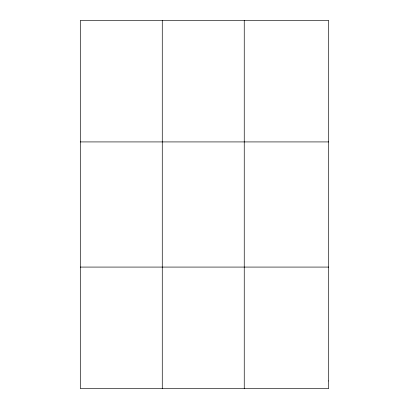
<?xml version="1.0" encoding="UTF-8"?>
<svg xmlns="http://www.w3.org/2000/svg" width="409" height="409" viewBox="0 0 409 409"><rect width="100%" height="100%" fill="white"/><g stroke="black" fill="none" stroke-linecap="round" stroke-linejoin="round"><path stroke-width="0.61" d="M162.271 20.45L162.271 388.55M244.245 20.45L244.245 388.55M80.302 141.923L328.698 141.923M80.302 267.077L328.698 267.077M328.698 380.958L328.698 388.55L80.302 388.55L80.302 20.45L328.698 20.45L328.698 380.958"/></g></svg>
